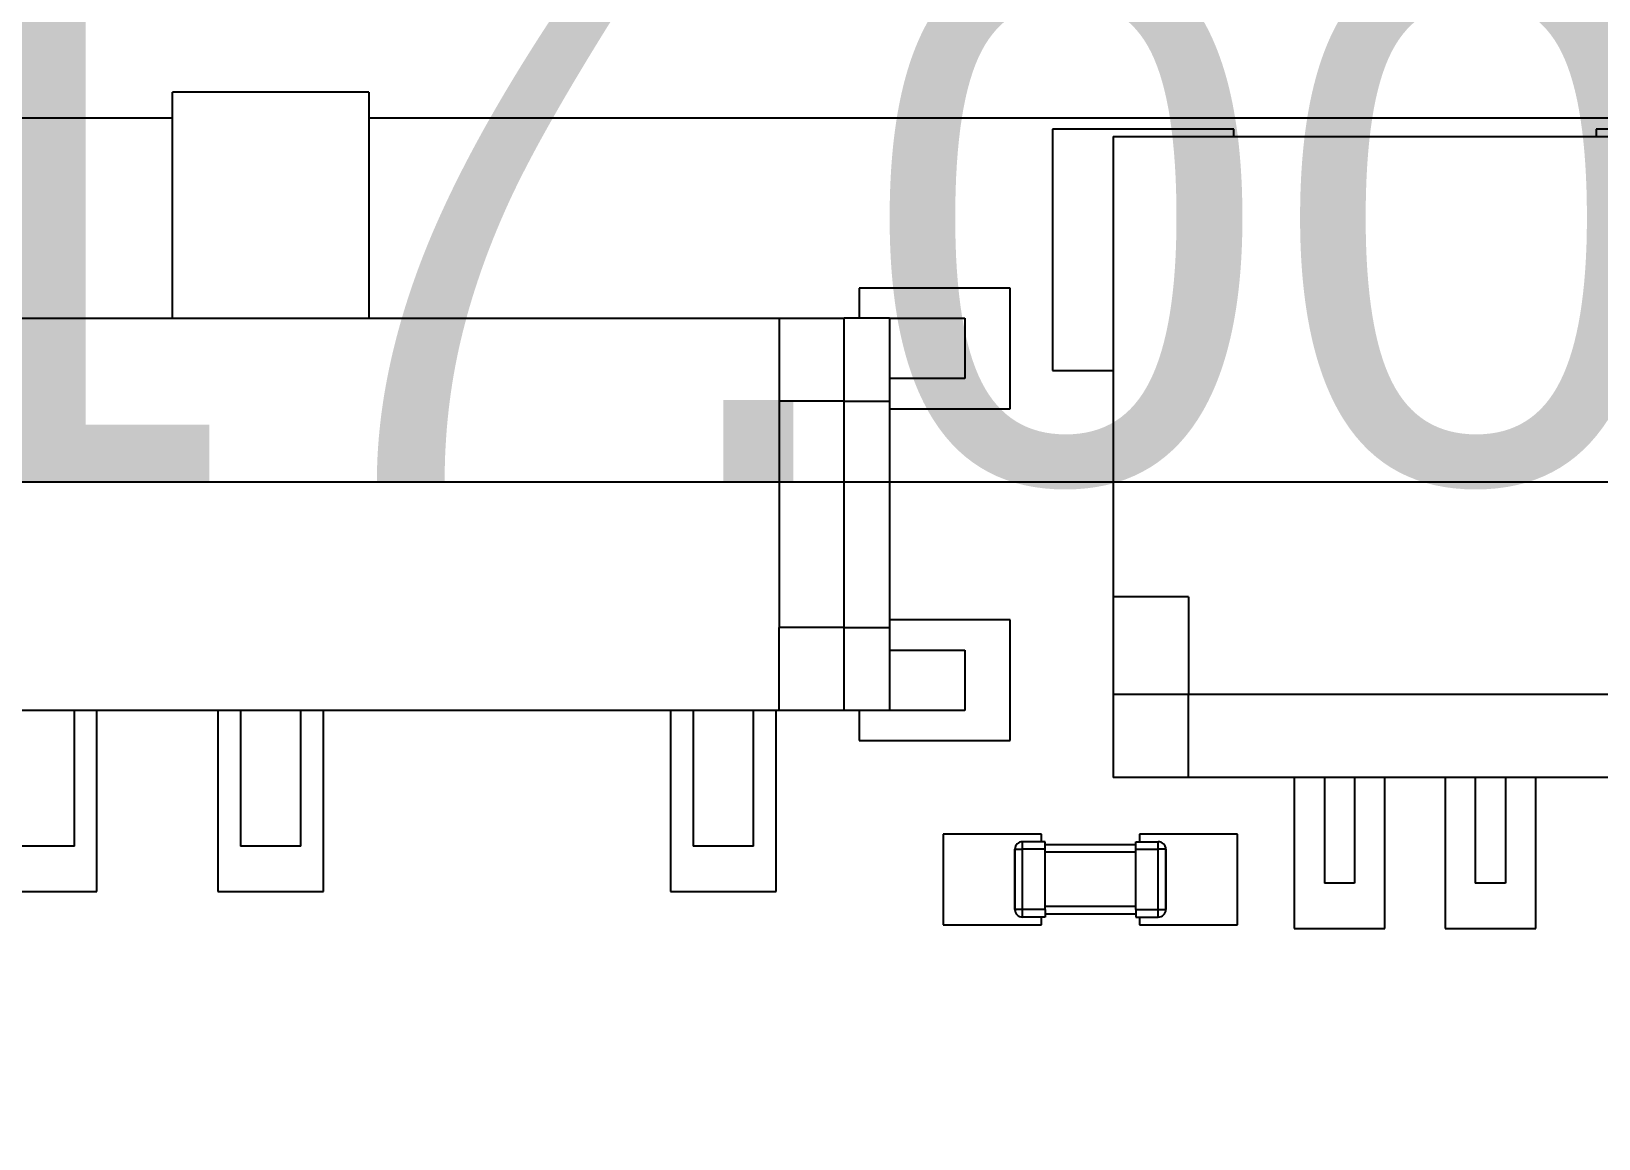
# Model space of a CAD drawing. Extents: x 97.2 to 177, y 92.4 to 133.1.
# Drawn here: x 119.88 to 130.27, y 111.1 to 118.44 of the extents above; entities that cross this region are included whole.
import ezdxf
from ezdxf.enums import TextEntityAlignment as Align

# ---------------------------------------------------------------- set-up
doc = ezdxf.new("R2010")
doc.units = 0
doc.layers.get('0').update_dxf_attribs({"linetype": 'CONTINUOUS'})
for name, color, linetype in [('Dimension', 7, 'CONTINUOUS'), ('Dimension003', 7, 'CONTINUOUS'), ('Dimension008', 7, 'CONTINUOUS'), ('ProjItem010', 7, 'CONTINUOUS')]:
    doc.layers.add(name, color=color, linetype=linetype)
doc.styles.get("Standard").update_dxf_attribs({"font": 'arial.ttf'})
doc.dimstyles.get("Standard").update_dxf_attribs({"dimscale": 0, "dimtxt": 2.5, "dimasz": 2.5, "dimexe": 1.25, "dimexo": 0.625, "dimtad": 1, "dimtxsty": 'STANDARD', "dimcen": 2.5, "dimazin": 3, "dimtfac": 1, "dimtmove": 0, "dimatfit": 3})

# ---------------------------------------------------------------- blocks, each defined once
blk = doc.blocks.new('*Dimension')
at = {"color": 0}
for points in [[(109.7, 119.367), (109.7, 118.533), (114.7, 118.95)], [(139.7, 119.367), (139.7, 118.533), (134.7, 118.95)]]:
    blk.add_solid(points, dxfattribs=at)
at = {"layer": 'Dimension'}
for p, q in [((114.7, 97.8653), (114.7, 118.95)), ((114.7, 118.95), (134.7, 118.95)), ((134.7, 97.8653), (134.7, 118.95))]:
    blk.add_line(p, q, dxfattribs=at)
blk.add_text('20.00', height=3.5, dxfattribs=at).set_placement((124.7, 118.95), align=Align.CENTER)
blk = doc.blocks.new('*Dimension003')
at = {"color": 0}
for points in [[(111.2, 115.033), (111.2, 115.867), (116.2, 115.45)], [(138.2, 115.033), (138.2, 115.867), (133.2, 115.45)]]:
    blk.add_solid(points, dxfattribs=at)
at = {"layer": 'Dimension003'}
for p, q in [((116.2, 116.365), (116.2, 115.45)), ((133.2, 116.365), (133.2, 115.45)), ((116.2, 115.45), (133.2, 115.45))]:
    blk.add_line(p, q, dxfattribs=at)
blk.add_text('17.00', height=3.5, dxfattribs=at).set_placement((124.7, 115.45), align=Align.CENTER)
blk = doc.blocks.new('*Dimension008')
at = {"color": 0}
for points in [[(130.283, 121.365), (131.117, 121.365), (130.7, 116.365)], [(130.283, 92.8653), (131.117, 92.8653), (130.7, 97.8653)]]:
    blk.add_solid(points, dxfattribs=at)
at = {"layer": 'Dimension008'}
for p, q in [((133.2, 116.365), (130.7, 116.365)), ((130.7, 97.8653), (130.7, 116.365)), ((133.2, 97.8653), (130.7, 97.8653))]:
    blk.add_line(p, q, dxfattribs=at)
blk.add_text('18.50', height=3.5, dxfattribs=at).set_placement((130.7, 107.115), align=Align.CENTER)

msp = doc.modelspace()

# ---------------------------------------------------------------- linework, layer by layer
at = {"layer": 'ProjItem010'}
for p, q in [((120.819, 116.535), (120.819, 118.035)), ((122.119, 118.035), (120.819, 118.035)), ((120.819, 116.535), (120.819, 118.035)), ((122.119, 118.035), (120.819, 118.035)), ((122.119, 118.035), (122.119, 116.535)), ((122.119, 118.035), (122.119, 116.535)), ((114.7, 117.865), (120.819, 117.865)), ((114.7, 117.865), (120.819, 117.865)), ((122.119, 117.865), (134.7, 117.865)), ((122.119, 117.865), (134.7, 117.865)), ((126.65, 117.79), (126.65, 116.19)), ((127.85, 117.79), (126.65, 117.79)), ((126.65, 117.79), (126.65, 116.19)), ((127.85, 117.79), (126.65, 117.79)), ((127.85, 117.74), (127.85, 117.79)), ((127.85, 117.74), (127.85, 117.79)), ((130.25, 117.79), (130.25, 117.74)), ((131.45, 117.79), (130.25, 117.79)), ((130.25, 117.79), (130.25, 117.74)), ((131.45, 117.79), (130.25, 117.79)), ((127.05, 117.74), (131.05, 117.74)), ((127.05, 117.74), (127.05, 114.689)), ((127.05, 117.74), (131.05, 117.74)), ((127.05, 117.74), (127.05, 114.689)), ((126.369, 116.735), (125.369, 116.735)), ((125.369, 116.735), (125.369, 116.535)), ((126.369, 116.735), (125.369, 116.735)), ((125.369, 116.735), (125.369, 116.535)), ((126.369, 115.935), (126.369, 116.735)), ((126.369, 115.935), (126.369, 116.735)), ((119.599, 116.535), (124.839, 116.535)), ((119.599, 116.535), (124.839, 116.535)), ((124.839, 116.535), (125.269, 116.535)), ((124.839, 116.535), (125.269, 116.535)), ((124.839, 116.535), (124.839, 115.985)), ((124.839, 116.535), (124.839, 115.985)), ((125.269, 115.985), (125.269, 116.535)), ((125.269, 115.985), (125.269, 116.535)), ((125.569, 116.535), (125.569, 115.985)), ((125.569, 116.535), (126.069, 116.535)), ((125.569, 116.535), (125.569, 115.985)), ((125.569, 116.535), (126.069, 116.535)), ((126.069, 116.535), (126.069, 116.135)), ((126.069, 116.535), (126.069, 116.135)), ((126.65, 116.19), (127.05, 116.19)), ((126.65, 116.19), (127.05, 116.19)), ((126.069, 116.135), (125.569, 116.135)), ((126.069, 116.135), (125.569, 116.135)), ((125.269, 115.985), (124.839, 115.985)), ((124.839, 115.985), (124.839, 114.485)), ((125.269, 115.985), (124.839, 115.985)), ((124.839, 115.985), (124.839, 114.485)), ((125.269, 114.485), (125.269, 115.985)), ((125.269, 114.485), (125.269, 115.985)), ((125.569, 115.985), (125.569, 114.485)), ((125.569, 115.985), (125.569, 114.485)), ((125.569, 115.935), (126.369, 115.935)), ((125.569, 115.935), (126.369, 115.935)), ((127.55, 114.689), (127.05, 114.689)), ((127.05, 114.689), (127.05, 114.04)), ((127.55, 114.689), (127.05, 114.689)), ((127.05, 114.689), (127.05, 114.04)), ((127.55, 114.689), (127.55, 114.04)), ((127.55, 114.689), (127.55, 114.04)), ((126.369, 114.535), (125.569, 114.535)), ((126.369, 114.535), (125.569, 114.535)), ((126.369, 113.735), (126.369, 114.535)), ((126.369, 113.735), (126.369, 114.535)), ((125.269, 114.485), (124.839, 114.485)), ((124.839, 113.935), (124.839, 114.485)), ((125.269, 114.485), (124.839, 114.485)), ((124.839, 113.935), (124.839, 114.485)), ((125.269, 113.935), (125.269, 114.485)), ((125.269, 113.935), (125.269, 114.485)), ((125.569, 114.485), (125.569, 113.935)), ((125.569, 114.485), (125.569, 113.935)), ((125.569, 114.335), (126.069, 114.335)), ((125.569, 114.335), (126.069, 114.335)), ((126.069, 114.335), (126.069, 113.935)), ((126.069, 114.335), (126.069, 113.935)), ((127.05, 114.04), (127.05, 113.49)), ((127.55, 114.04), (127.05, 114.04)), ((127.05, 114.04), (127.05, 113.49)), ((127.55, 114.04), (127.05, 114.04)), ((130.55, 114.04), (127.55, 114.04)), ((127.55, 113.49), (127.55, 114.04)), ((130.55, 114.04), (127.55, 114.04)), ((127.55, 113.49), (127.55, 114.04)), ((124.839, 113.935), (119.599, 113.935)), ((124.839, 113.935), (119.599, 113.935)), ((120.169, 113.035), (120.169, 113.935)), ((120.169, 113.035), (120.169, 113.935)), ((120.319, 112.735), (120.319, 113.935)), ((120.319, 112.735), (120.319, 113.935)), ((121.119, 113.935), (121.119, 112.735)), ((121.119, 113.935), (121.119, 112.735)), ((121.269, 113.935), (121.269, 113.035)), ((121.269, 113.935), (121.269, 113.035)), ((121.669, 113.035), (121.669, 113.935)), ((121.669, 113.035), (121.669, 113.935)), ((121.819, 112.735), (121.819, 113.935)), ((121.819, 112.735), (121.819, 113.935)), ((124.119, 113.935), (124.119, 112.735)), ((124.119, 113.935), (124.119, 112.735)), ((124.269, 113.935), (124.269, 113.035)), ((124.269, 113.935), (124.269, 113.035)), ((124.669, 113.035), (124.669, 113.935)), ((124.669, 113.035), (124.669, 113.935)), ((124.819, 112.735), (124.819, 113.935)), ((124.819, 112.735), (124.819, 113.935)), ((125.269, 113.935), (124.839, 113.935)), ((125.269, 113.935), (124.839, 113.935)), ((125.369, 113.935), (125.369, 113.735)), ((125.369, 113.935), (125.369, 113.735)), ((126.069, 113.935), (125.569, 113.935)), ((126.069, 113.935), (125.569, 113.935)), ((125.369, 113.735), (126.369, 113.735)), ((125.369, 113.735), (126.369, 113.735)), ((127.55, 113.49), (127.05, 113.49)), ((127.55, 113.49), (127.05, 113.49)), ((130.55, 113.49), (127.55, 113.49)), ((130.55, 113.49), (127.55, 113.49)), ((128.25, 113.49), (128.25, 112.49)), ((128.25, 113.49), (128.25, 112.49)), ((128.45, 113.49), (128.45, 112.79)), ((128.45, 113.49), (128.45, 112.79)), ((128.65, 113.49), (128.65, 112.79)), ((128.65, 113.49), (128.65, 112.79)), ((128.85, 112.49), (128.85, 113.49)), ((128.85, 112.49), (128.85, 113.49)), ((129.25, 113.49), (129.25, 112.49)), ((129.25, 113.49), (129.25, 112.49)), ((129.45, 113.49), (129.45, 112.79)), ((129.45, 113.49), (129.45, 112.79)), ((129.65, 113.49), (129.65, 112.79)), ((129.65, 113.49), (129.65, 112.79)), ((129.85, 112.49), (129.85, 113.49)), ((129.85, 112.49), (129.85, 113.49)), ((126.575, 113.115), (125.925, 113.115)), ((125.925, 113.115), (125.925, 112.515)), ((126.575, 113.115), (125.925, 113.115)), ((125.925, 113.115), (125.925, 112.515)), ((126.575, 113.065), (126.575, 113.115)), ((126.575, 113.065), (126.575, 113.115)), ((127.875, 113.115), (127.225, 113.115)), ((127.225, 113.115), (127.225, 113.065)), ((127.875, 113.115), (127.225, 113.115)), ((127.225, 113.115), (127.225, 113.065)), ((127.875, 112.515), (127.875, 113.115)), ((127.875, 112.515), (127.875, 113.115)), ((120.169, 113.035), (119.769, 113.035)), ((120.169, 113.035), (119.769, 113.035)), ((121.669, 113.035), (121.269, 113.035)), ((121.669, 113.035), (121.269, 113.035)), ((124.669, 113.035), (124.269, 113.035)), ((124.669, 113.035), (124.269, 113.035)), ((126.4, 112.615), (126.4, 113.015)), ((126.4, 113.015), (126.4, 112.615)), ((126.4, 112.615), (126.4, 113.015)), ((126.4, 113.015), (126.4, 112.615)), ((126.4, 112.615), (126.4, 113.015)), ((126.4, 112.615), (126.4, 113.015)), ((126.4, 113.015), (126.4, 112.615)), ((126.4, 113.015), (126.4, 112.615)), ((126.4, 112.615), (126.4, 113.015)), ((126.4, 112.615), (126.4, 113.015)), ((126.4, 113.015), (126.4, 112.615)), ((126.4, 113.015), (126.4, 112.615)), ((126.6, 113.065), (126.45, 113.065)), ((126.6, 113.065), (126.45, 113.065)), ((126.6, 113.065), (126.45, 113.065)), ((126.6, 113.065), (126.45, 113.065)), ((126.6, 113.065), (126.45, 113.065)), ((126.6, 113.065), (126.45, 113.065)), ((126.45, 112.615), (126.45, 113.015)), ((126.6, 113.015), (126.45, 113.015)), ((126.6, 113.015), (126.45, 113.015)), ((126.45, 112.615), (126.45, 113.015)), ((126.45, 112.615), (126.45, 113.015)), ((126.6, 113.015), (126.45, 113.015)), ((126.6, 113.015), (126.45, 113.015)), ((126.45, 112.615), (126.45, 113.015)), ((126.45, 112.615), (126.45, 113.015)), ((126.6, 113.015), (126.45, 113.015)), ((126.45, 112.615), (126.45, 113.015)), ((126.6, 113.015), (126.45, 113.015)), ((127.2, 113.045), (126.6, 113.045)), ((127.2, 113.045), (126.6, 113.045)), ((127.2, 113.045), (126.6, 113.045)), ((127.2, 113.045), (126.6, 113.045)), ((126.6, 112.615), (126.6, 113.015)), ((126.6, 112.615), (126.6, 113.015)), ((126.6, 112.615), (126.6, 113.015)), ((126.6, 112.615), (126.6, 113.015)), ((126.6, 112.615), (126.6, 113.015)), ((126.6, 112.615), (126.6, 113.015)), ((127.2, 112.995), (126.6, 112.995)), ((127.2, 112.995), (126.6, 112.995)), ((127.2, 113.065), (127.35, 113.065)), ((127.2, 113.065), (127.35, 113.065)), ((127.2, 113.065), (127.35, 113.065)), ((127.2, 113.065), (127.35, 113.065)), ((127.2, 113.065), (127.35, 113.065)), ((127.2, 113.065), (127.35, 113.065)), ((127.2, 113.065), (127.35, 113.065)), ((127.2, 113.065), (127.35, 113.065)), ((127.2, 113.065), (127.35, 113.065)), ((127.2, 113.065), (127.35, 113.065)), ((127.2, 113.065), (127.35, 113.065)), ((127.2, 113.065), (127.35, 113.065)), ((127.2, 112.615), (127.2, 113.015)), ((127.2, 112.615), (127.2, 113.015)), ((127.2, 112.615), (127.2, 113.015)), ((127.2, 113.015), (127.35, 113.015)), ((127.2, 112.615), (127.2, 113.015)), ((127.2, 113.015), (127.35, 113.015)), ((127.2, 112.615), (127.2, 113.015)), ((127.2, 113.015), (127.35, 113.015)), ((127.2, 112.615), (127.2, 113.015)), ((127.2, 113.015), (127.35, 113.015)), ((127.2, 113.015), (127.35, 113.015)), ((127.2, 113.015), (127.35, 113.015)), ((127.35, 112.615), (127.35, 113.015)), ((127.35, 112.615), (127.35, 113.015)), ((127.35, 112.615), (127.35, 113.015)), ((127.35, 112.615), (127.35, 113.015)), ((127.35, 112.615), (127.35, 113.015)), ((127.35, 112.615), (127.35, 113.015)), ((127.4, 112.615), (127.4, 113.015)), ((127.4, 113.015), (127.4, 112.615)), ((127.4, 112.615), (127.4, 113.015)), ((127.4, 113.015), (127.4, 112.615)), ((127.4, 112.615), (127.4, 113.015)), ((127.4, 112.615), (127.4, 113.015)), ((127.4, 113.015), (127.4, 112.615)), ((127.4, 113.015), (127.4, 112.615)), ((127.4, 112.615), (127.4, 113.015)), ((127.4, 112.615), (127.4, 113.015)), ((127.4, 113.015), (127.4, 112.615)), ((127.4, 113.015), (127.4, 112.615)), ((128.65, 112.79), (128.45, 112.79)), ((128.65, 112.79), (128.45, 112.79)), ((129.65, 112.79), (129.45, 112.79)), ((129.65, 112.79), (129.45, 112.79)), ((119.619, 112.735), (120.319, 112.735)), ((119.619, 112.735), (120.319, 112.735)), ((121.119, 112.735), (121.819, 112.735)), ((121.119, 112.735), (121.819, 112.735)), ((124.119, 112.735), (124.819, 112.735)), ((124.119, 112.735), (124.819, 112.735)), ((126.6, 112.615), (126.45, 112.615)), ((126.6, 112.615), (126.45, 112.615)), ((126.6, 112.615), (126.45, 112.615)), ((126.6, 112.615), (126.45, 112.615)), ((126.6, 112.615), (126.45, 112.615)), ((126.6, 112.615), (126.45, 112.615)), ((126.6, 112.565), (126.45, 112.565)), ((126.6, 112.565), (126.45, 112.565)), ((126.6, 112.565), (126.45, 112.565)), ((126.6, 112.565), (126.45, 112.565)), ((126.6, 112.565), (126.45, 112.565)), ((126.6, 112.565), (126.45, 112.565)), ((126.575, 112.515), (126.575, 112.565)), ((126.575, 112.515), (126.575, 112.565)), ((127.2, 112.635), (126.6, 112.635)), ((127.2, 112.635), (126.6, 112.635)), ((127.2, 112.585), (126.6, 112.585)), ((127.2, 112.585), (126.6, 112.585)), ((127.2, 112.585), (126.6, 112.585)), ((127.2, 112.585), (126.6, 112.585)), ((127.2, 112.615), (127.35, 112.615)), ((127.2, 112.615), (127.35, 112.615)), ((127.2, 112.615), (127.35, 112.615)), ((127.2, 112.615), (127.35, 112.615)), ((127.2, 112.615), (127.35, 112.615)), ((127.2, 112.615), (127.35, 112.615)), ((127.2, 112.565), (127.35, 112.565)), ((127.2, 112.565), (127.35, 112.565)), ((127.2, 112.565), (127.35, 112.565)), ((127.2, 112.565), (127.35, 112.565)), ((127.2, 112.565), (127.35, 112.565)), ((127.2, 112.565), (127.35, 112.565)), ((127.225, 112.565), (127.225, 112.515)), ((127.225, 112.565), (127.225, 112.515)), ((125.925, 112.515), (126.575, 112.515)), ((125.925, 112.515), (126.575, 112.515)), ((127.225, 112.515), (127.875, 112.515)), ((127.225, 112.515), (127.875, 112.515)), ((128.25, 112.49), (128.85, 112.49)), ((128.25, 112.49), (128.85, 112.49)), ((129.25, 112.49), (129.85, 112.49)), ((129.25, 112.49), (129.85, 112.49))]:
    msp.add_line(p, q, dxfattribs=at)
for centre, start, end in [((126.45, 113.015), 90, 180), ((126.45, 113.015), 90, 180), ((126.45, 113.015), 90, 180), ((126.45, 113.015), 90, 180), ((126.45, 113.015), 90, 180), ((126.45, 113.015), 90, 180), ((126.45, 113.015), 90, 180), ((126.45, 113.015), 90, 180), ((126.45, 113.015), 90, 180), ((126.45, 113.015), 90, 180), ((127.35, 113.015), 0, 90), ((127.35, 113.015), 0, 90), ((127.35, 113.015), 0, 90), ((127.35, 113.015), 0, 90), ((127.35, 113.015), 0, 90), ((127.35, 113.015), 0, 90), ((126.45, 112.615), 180, -90), ((126.45, 112.615), 180, -90), ((126.45, 112.615), 180, -90), ((126.45, 112.615), 180, -90), ((126.45, 112.615), 180, -90), ((126.45, 112.615), 180, -90), ((126.45, 112.615), 180, -90), ((126.45, 112.615), 180, -90), ((126.45, 112.615), 180, -90), ((126.45, 112.615), 180, -90), ((127.35, 112.615), -90, 0), ((127.35, 112.615), -90, 0), ((127.35, 112.615), -90, 0), ((127.35, 112.615), -90, 0), ((127.35, 112.615), -90, 0), ((127.35, 112.615), -90, 0)]:
    msp.add_arc(centre, 0.05, start, end, dxfattribs=at)
msp.add_ellipse((125.269, 116.535), major_axis=(0.3, 0), ratio=0, start_param=0, end_param=-4.71239, dxfattribs=at)
msp.add_ellipse((125.269, 116.535), major_axis=(0.3, 0), ratio=0, start_param=0, end_param=-4.71239, dxfattribs=at)
for points, knots in [([(125.269, 115.985), (125.348, 115.985), (125.426, 115.985), (125.481, 115.985), (125.538, 115.985), (125.568, 115.985), (125.569, 115.985)], [1.5708, 1.5708, 1.5708, 1.5708, 2.35619, 2.35619, 2.35619, 3.14159, 3.14159, 3.14159, 3.14159]), ([(125.269, 115.985), (125.348, 115.985), (125.426, 115.985), (125.481, 115.985), (125.538, 115.985), (125.568, 115.985), (125.569, 115.985)], [1.5708, 1.5708, 1.5708, 1.5708, 2.35619, 2.35619, 2.35619, 3.14159, 3.14159, 3.14159, 3.14159]), ([(125.269, 114.485), (125.348, 114.485), (125.426, 114.485), (125.481, 114.485), (125.538, 114.485), (125.568, 114.485), (125.569, 114.485)], [1.5708, 1.5708, 1.5708, 1.5708, 2.35619, 2.35619, 2.35619, 3.14159, 3.14159, 3.14159, 3.14159]), ([(125.269, 114.485), (125.348, 114.485), (125.426, 114.485), (125.481, 114.485), (125.538, 114.485), (125.568, 114.485), (125.569, 114.485)], [1.5708, 1.5708, 1.5708, 1.5708, 2.35619, 2.35619, 2.35619, 3.14159, 3.14159, 3.14159, 3.14159]), ([(125.569, 113.935), (125.568, 113.935), (125.538, 113.935), (125.481, 113.935), (125.426, 113.935), (125.348, 113.935), (125.269, 113.935)], [4.71239, 4.71239, 4.71239, 4.71239, 5.49779, 5.49779, 5.49779, 6.28319, 6.28319, 6.28319, 6.28319]), ([(125.569, 113.935), (125.568, 113.935), (125.538, 113.935), (125.481, 113.935), (125.426, 113.935), (125.348, 113.935), (125.269, 113.935)], [4.71239, 4.71239, 4.71239, 4.71239, 5.49779, 5.49779, 5.49779, 6.28319, 6.28319, 6.28319, 6.28319])]:
    msp.add_open_spline(points, degree=3, knots=knots, dxfattribs=at)
for points in [[(126.4, 113.015), (126.399, 113.015), (126.423, 113.015), (126.45, 113.015)], [(126.4, 113.015), (126.399, 113.015), (126.423, 113.015), (126.45, 113.015)], [(126.4, 113.015), (126.399, 113.015), (126.423, 113.015), (126.45, 113.015)], [(126.4, 113.015), (126.399, 113.015), (126.423, 113.015), (126.45, 113.015)], [(126.4, 113.015), (126.399, 113.015), (126.423, 113.015), (126.45, 113.015)], [(126.4, 113.015), (126.399, 113.015), (126.423, 113.015), (126.45, 113.015)], [(126.45, 113.015), (126.45, 113.042), (126.45, 113.066), (126.45, 113.065)], [(126.45, 113.015), (126.45, 113.042), (126.45, 113.066), (126.45, 113.065)], [(126.45, 113.015), (126.45, 113.042), (126.45, 113.066), (126.45, 113.065)], [(126.45, 113.015), (126.45, 113.042), (126.45, 113.066), (126.45, 113.065)], [(126.45, 113.015), (126.45, 113.042), (126.45, 113.066), (126.45, 113.065)], [(126.45, 113.015), (126.45, 113.042), (126.45, 113.066), (126.45, 113.065)], [(126.6, 113.015), (126.6, 113.042), (126.6, 113.066), (126.6, 113.065)], [(126.6, 113.015), (126.6, 113.042), (126.6, 113.066), (126.6, 113.065)], [(126.6, 113.015), (126.6, 113.042), (126.6, 113.066), (126.6, 113.065)], [(126.6, 113.015), (126.6, 113.042), (126.6, 113.066), (126.6, 113.065)], [(126.6, 113.015), (126.6, 113.042), (126.6, 113.066), (126.6, 113.065)], [(126.6, 113.015), (126.6, 113.042), (126.6, 113.066), (126.6, 113.065)], [(127.2, 113.015), (127.2, 113.042), (127.2, 113.066), (127.2, 113.065)], [(127.2, 113.015), (127.2, 113.042), (127.2, 113.066), (127.2, 113.065)], [(127.2, 113.015), (127.2, 113.042), (127.2, 113.066), (127.2, 113.065)], [(127.2, 113.015), (127.2, 113.042), (127.2, 113.066), (127.2, 113.065)], [(127.2, 113.015), (127.2, 113.042), (127.2, 113.066), (127.2, 113.065)], [(127.2, 113.015), (127.2, 113.042), (127.2, 113.066), (127.2, 113.065)], [(127.35, 113.015), (127.35, 113.042), (127.35, 113.066), (127.35, 113.065)], [(127.35, 113.015), (127.35, 113.042), (127.35, 113.066), (127.35, 113.065)], [(127.35, 113.015), (127.35, 113.042), (127.35, 113.066), (127.35, 113.065)], [(127.35, 113.015), (127.35, 113.042), (127.35, 113.066), (127.35, 113.065)], [(127.35, 113.015), (127.35, 113.042), (127.35, 113.066), (127.35, 113.065)], [(127.35, 113.015), (127.35, 113.042), (127.35, 113.066), (127.35, 113.065)], [(127.4, 113.015), (127.401, 113.015), (127.377, 113.015), (127.35, 113.015)], [(127.4, 113.015), (127.401, 113.015), (127.377, 113.015), (127.35, 113.015)], [(127.4, 113.015), (127.401, 113.015), (127.377, 113.015), (127.35, 113.015)], [(127.4, 113.015), (127.401, 113.015), (127.377, 113.015), (127.35, 113.015)], [(127.4, 113.015), (127.401, 113.015), (127.377, 113.015), (127.35, 113.015)], [(127.4, 113.015), (127.401, 113.015), (127.377, 113.015), (127.35, 113.015)], [(126.45, 112.615), (126.423, 112.615), (126.399, 112.615), (126.4, 112.615)], [(126.45, 112.615), (126.423, 112.615), (126.399, 112.615), (126.4, 112.615)], [(126.45, 112.615), (126.423, 112.615), (126.399, 112.615), (126.4, 112.615)], [(126.45, 112.615), (126.423, 112.615), (126.399, 112.615), (126.4, 112.615)], [(126.45, 112.615), (126.423, 112.615), (126.399, 112.615), (126.4, 112.615)], [(126.45, 112.615), (126.423, 112.615), (126.399, 112.615), (126.4, 112.615)], [(126.45, 112.565), (126.45, 112.565), (126.45, 112.589), (126.45, 112.615)], [(126.45, 112.565), (126.45, 112.565), (126.45, 112.589), (126.45, 112.615)], [(126.45, 112.565), (126.45, 112.565), (126.45, 112.589), (126.45, 112.615)], [(126.45, 112.565), (126.45, 112.565), (126.45, 112.589), (126.45, 112.615)], [(126.45, 112.565), (126.45, 112.565), (126.45, 112.589), (126.45, 112.615)], [(126.45, 112.565), (126.45, 112.565), (126.45, 112.589), (126.45, 112.615)], [(126.6, 112.615), (126.6, 112.589), (126.6, 112.565), (126.6, 112.565)], [(126.6, 112.615), (126.6, 112.589), (126.6, 112.565), (126.6, 112.565)], [(126.6, 112.615), (126.6, 112.589), (126.6, 112.565), (126.6, 112.565)], [(126.6, 112.615), (126.6, 112.589), (126.6, 112.565), (126.6, 112.565)], [(126.6, 112.615), (126.6, 112.589), (126.6, 112.565), (126.6, 112.565)], [(126.6, 112.615), (126.6, 112.589), (126.6, 112.565), (126.6, 112.565)], [(127.2, 112.615), (127.2, 112.589), (127.2, 112.565), (127.2, 112.565)], [(127.2, 112.615), (127.2, 112.589), (127.2, 112.565), (127.2, 112.565)], [(127.2, 112.615), (127.2, 112.589), (127.2, 112.565), (127.2, 112.565)], [(127.2, 112.615), (127.2, 112.589), (127.2, 112.565), (127.2, 112.565)], [(127.2, 112.615), (127.2, 112.589), (127.2, 112.565), (127.2, 112.565)], [(127.2, 112.615), (127.2, 112.589), (127.2, 112.565), (127.2, 112.565)], [(127.35, 112.565), (127.35, 112.565), (127.35, 112.589), (127.35, 112.615)], [(127.35, 112.615), (127.377, 112.615), (127.401, 112.615), (127.4, 112.615)], [(127.35, 112.565), (127.35, 112.565), (127.35, 112.589), (127.35, 112.615)], [(127.35, 112.615), (127.377, 112.615), (127.401, 112.615), (127.4, 112.615)], [(127.35, 112.565), (127.35, 112.565), (127.35, 112.589), (127.35, 112.615)], [(127.35, 112.615), (127.377, 112.615), (127.401, 112.615), (127.4, 112.615)], [(127.35, 112.565), (127.35, 112.565), (127.35, 112.589), (127.35, 112.615)], [(127.35, 112.615), (127.377, 112.615), (127.401, 112.615), (127.4, 112.615)], [(127.35, 112.565), (127.35, 112.565), (127.35, 112.589), (127.35, 112.615)], [(127.35, 112.615), (127.377, 112.615), (127.401, 112.615), (127.4, 112.615)], [(127.35, 112.565), (127.35, 112.565), (127.35, 112.589), (127.35, 112.615)], [(127.35, 112.615), (127.377, 112.615), (127.401, 112.615), (127.4, 112.615)]]:
    msp.add_open_spline(points, degree=3, dxfattribs=at)

# ---------------------------------------------------------------- dimensions: what is measured, and where the dimension line sits
at = {"layer": 'Dimension'}
dim = msp.add_linear_dim(base=(124.7, 118.95), p1=(114.7, 97.865), p2=(134.7, 97.865), text='20.00', dimstyle='STANDARD', dxfattribs=at)
dim.commit()
dim.dimension.update_dxf_attribs({"geometry": '*Dimension', "text_midpoint": (124.7, 123.95)})
at = {"layer": 'Dimension003'}
dim = msp.add_linear_dim(base=(124.7, 115.45), p1=(116.2, 116.365), p2=(133.2, 116.365), text='17.00', dimstyle='STANDARD', dxfattribs=at)
dim.commit()
dim.dimension.update_dxf_attribs({"geometry": '*Dimension003', "text_midpoint": (124.7, 120.45)})
at = {"layer": 'Dimension008'}
dim = msp.add_linear_dim(base=(130.7, 107.115), p1=(133.2, 97.865), p2=(133.2, 116.365), angle=90, text='18.50', dimstyle='STANDARD', dxfattribs=at)
dim.commit()
dim.dimension.update_dxf_attribs({"geometry": '*Dimension008', "text_midpoint": (135.7, 107.115)})

doc.saveas('drawing.dxf')
